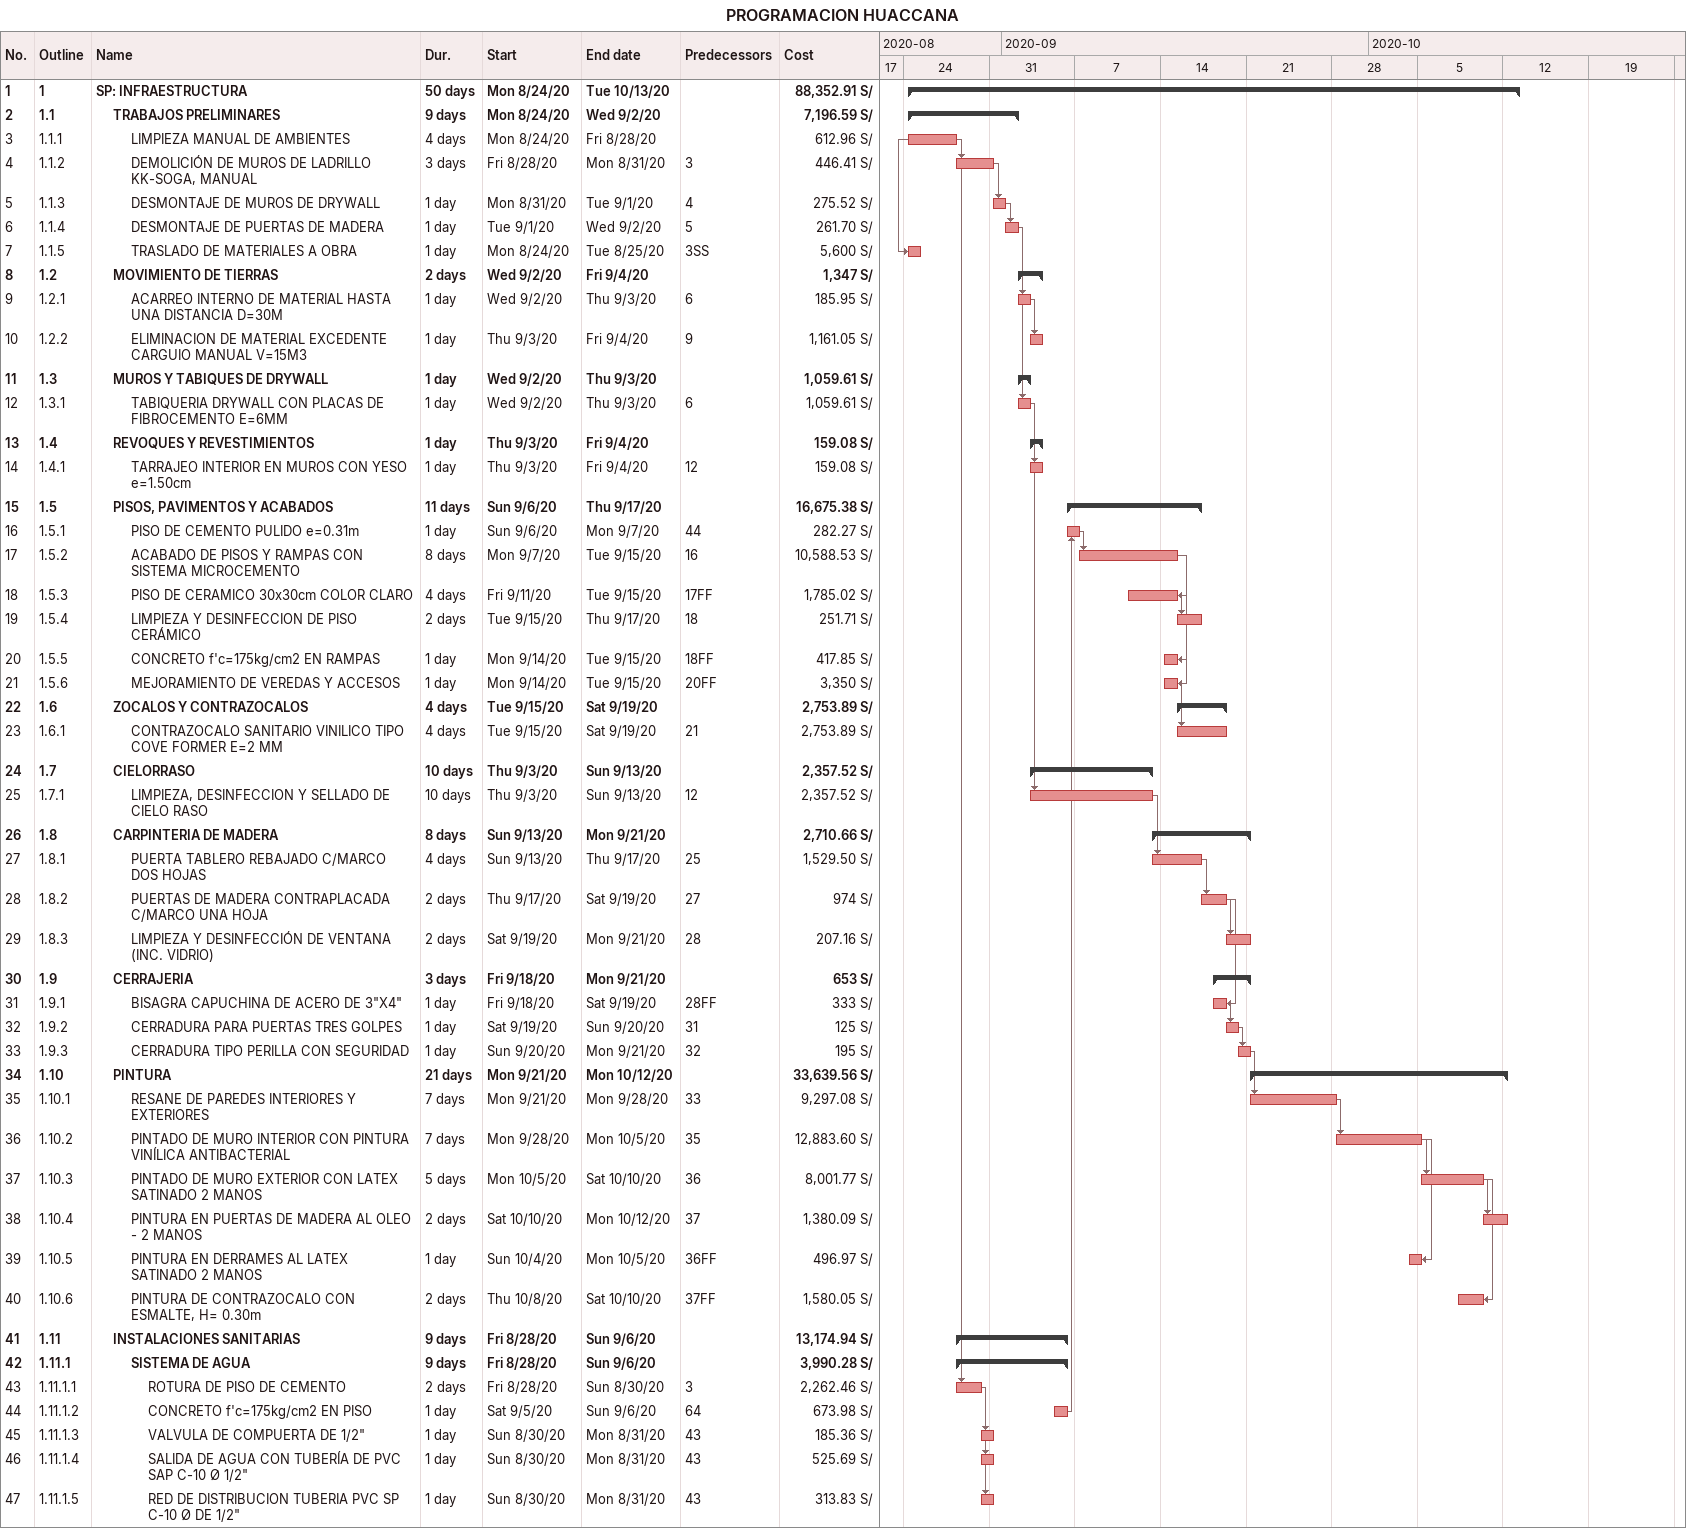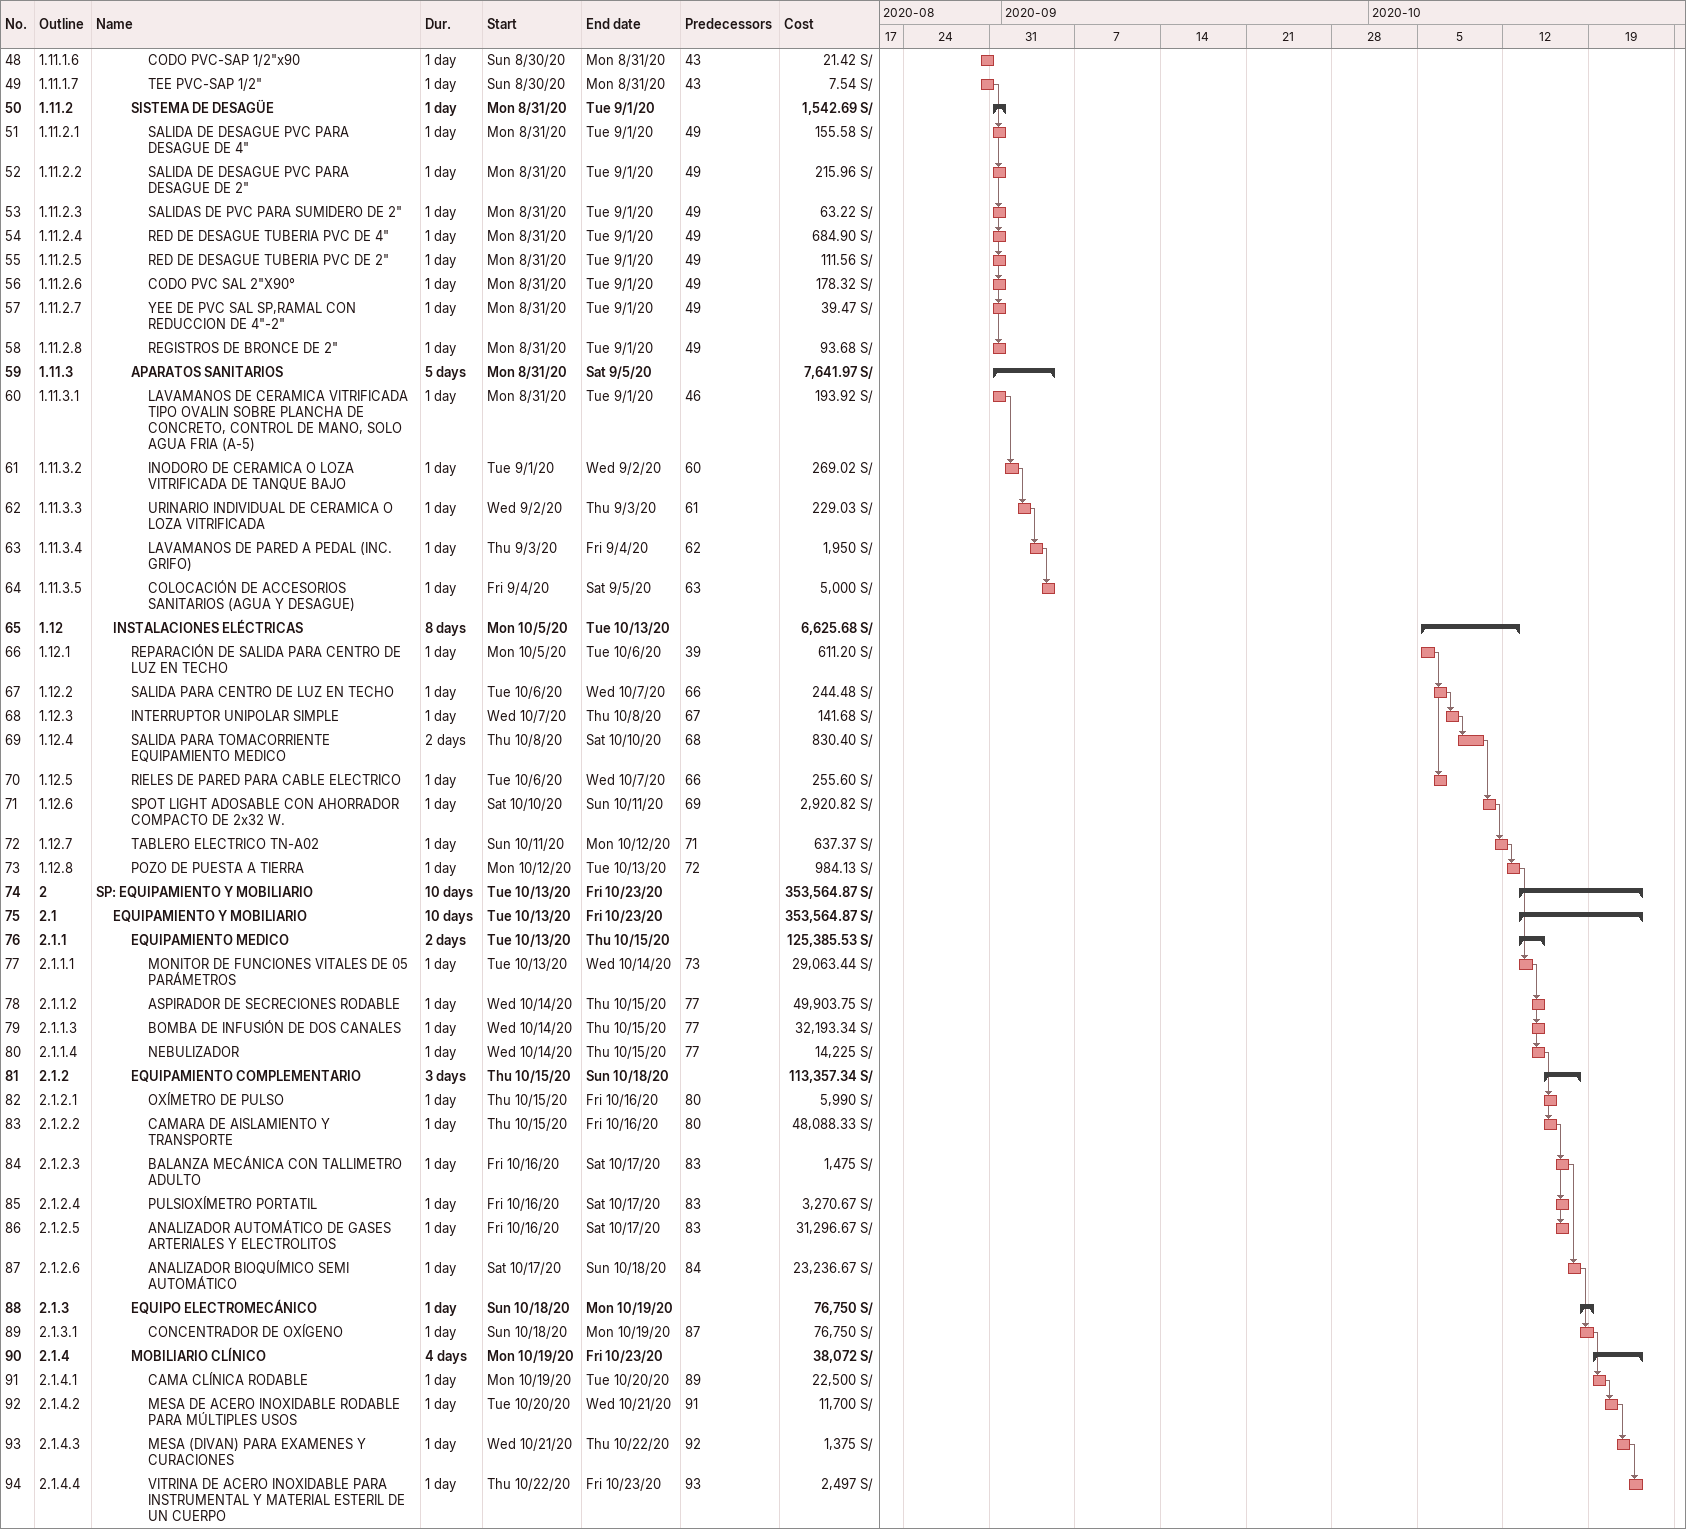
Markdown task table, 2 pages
PROGRAMACION HUACCANA

| ID | WBS | Task | Duration | Start | Finish | Predecessors | Cost (S/) |
|---|---|---|---|---|---|---|---|
| 1 | 1 | **SP: INFRAESTRUCTURA** | 50d | 2020-08-24 | 2020-10-13 |  | 88352.91 |
| 2 | 1.1 | **TRABAJOS PRELIMINARES** | 9d | 2020-08-24 | 2020-09-02 |  | 7196.59 |
| 3 | 1.1.1 | LIMPIEZA MANUAL DE AMBIENTES | 4d | 2020-08-24 | 2020-08-28 |  | 612.96 |
| 4 | 1.1.2 | DEMOLICIÓN DE MUROS DE LADRILLO KK-SOGA, MANUAL | 3d | 2020-08-28 | 2020-08-31 | 3 | 446.41 |
| 5 | 1.1.3 | DESMONTAJE DE MUROS DE DRYWALL | 1d | 2020-08-31 | 2020-09-01 | 4 | 275.52 |
| 6 | 1.1.4 | DESMONTAJE DE PUERTAS DE MADERA | 1d | 2020-09-01 | 2020-09-02 | 5 | 261.70 |
| 7 | 1.1.5 | TRASLADO DE MATERIALES A OBRA | 1d | 2020-08-24 | 2020-08-25 | 3SS | 5600 |
| 8 | 1.2 | **MOVIMIENTO DE TIERRAS** | 2d | 2020-09-02 | 2020-09-04 |  | 1347 |
| 9 | 1.2.1 | ACARREO INTERNO DE MATERIAL HASTA UNA DISTANCIA D=30M | 1d | 2020-09-02 | 2020-09-03 | 6 | 185.95 |
| 10 | 1.2.2 | ELIMINACION DE MATERIAL EXCEDENTE CARGUIO MANUAL V=15M3 | 1d | 2020-09-03 | 2020-09-04 | 9 | 1161.05 |
| 11 | 1.3 | **MUROS Y TABIQUES DE DRYWALL** | 1d | 2020-09-02 | 2020-09-03 |  | 1059.61 |
| 12 | 1.3.1 | TABIQUERIA DRYWALL CON PLACAS DE FIBROCEMENTO E=6MM | 1d | 2020-09-02 | 2020-09-03 | 6 | 1059.61 |
| 13 | 1.4 | **REVOQUES Y REVESTIMIENTOS** | 1d | 2020-09-03 | 2020-09-04 |  | 159.08 |
| 14 | 1.4.1 | TARRAJEO INTERIOR EN MUROS CON YESO e=1.50cm | 1d | 2020-09-03 | 2020-09-04 | 12 | 159.08 |
| 15 | 1.5 | **PISOS, PAVIMENTOS Y ACABADOS** | 11d | 2020-09-06 | 2020-09-17 |  | 16675.38 |
| 16 | 1.5.1 | PISO DE CEMENTO PULIDO e=0.31m | 1d | 2020-09-06 | 2020-09-07 | 44 | 282.27 |
| 17 | 1.5.2 | ACABADO DE PISOS Y RAMPAS CON SISTEMA MICROCEMENTO | 8d | 2020-09-07 | 2020-09-15 | 16 | 10588.53 |
| 18 | 1.5.3 | PISO DE CERAMICO 30x30cm COLOR CLARO | 4d | 2020-09-11 | 2020-09-15 | 17FF | 1785.02 |
| 19 | 1.5.4 | LIMPIEZA Y DESINFECCION DE PISO CERÁMICO | 2d | 2020-09-15 | 2020-09-17 | 18 | 251.71 |
| 20 | 1.5.5 | CONCRETO f'c=175kg/cm2 EN RAMPAS | 1d | 2020-09-14 | 2020-09-15 | 18FF | 417.85 |
| 21 | 1.5.6 | MEJORAMIENTO DE VEREDAS Y ACCESOS | 1d | 2020-09-14 | 2020-09-15 | 20FF | 3350 |
| 22 | 1.6 | **ZOCALOS Y CONTRAZOCALOS** | 4d | 2020-09-15 | 2020-09-19 |  | 2753.89 |
| 23 | 1.6.1 | CONTRAZOCALO SANITARIO VINILICO TIPO COVE FORMER E=2 MM | 4d | 2020-09-15 | 2020-09-19 | 21 | 2753.89 |
| 24 | 1.7 | **CIELORRASO** | 10d | 2020-09-03 | 2020-09-13 |  | 2357.52 |
| 25 | 1.7.1 | LIMPIEZA, DESINFECCION Y SELLADO DE CIELO RASO | 10d | 2020-09-03 | 2020-09-13 | 12 | 2357.52 |
| 26 | 1.8 | **CARPINTERIA DE MADERA** | 8d | 2020-09-13 | 2020-09-21 |  | 2710.66 |
| 27 | 1.8.1 | PUERTA TABLERO REBAJADO C/MARCO DOS HOJAS | 4d | 2020-09-13 | 2020-09-17 | 25 | 1529.50 |
| 28 | 1.8.2 | PUERTAS DE MADERA CONTRAPLACADA C/MARCO UNA HOJA | 2d | 2020-09-17 | 2020-09-19 | 27 | 974 |
| 29 | 1.8.3 | LIMPIEZA Y DESINFECCIÓN DE VENTANA (INC. VIDRIO) | 2d | 2020-09-19 | 2020-09-21 | 28 | 207.16 |
| 30 | 1.9 | **CERRAJERIA** | 3d | 2020-09-18 | 2020-09-21 |  | 653 |
| 31 | 1.9.1 | BISAGRA CAPUCHINA DE ACERO DE 3"X4" | 1d | 2020-09-18 | 2020-09-19 | 28FF | 333 |
| 32 | 1.9.2 | CERRADURA PARA PUERTAS TRES GOLPES | 1d | 2020-09-19 | 2020-09-20 | 31 | 125 |
| 33 | 1.9.3 | CERRADURA TIPO PERILLA CON SEGURIDAD | 1d | 2020-09-20 | 2020-09-21 | 32 | 195 |
| 34 | 1.10 | **PINTURA** | 21d | 2020-09-21 | 2020-10-12 |  | 33639.56 |
| 35 | 1.10.1 | RESANE DE PAREDES INTERIORES Y EXTERIORES | 7d | 2020-09-21 | 2020-09-28 | 33 | 9297.08 |
| 36 | 1.10.2 | PINTADO DE MURO INTERIOR CON PINTURA VINÍLICA ANTIBACTERIAL | 7d | 2020-09-28 | 2020-10-05 | 35 | 12883.60 |
| 37 | 1.10.3 | PINTADO DE MURO EXTERIOR CON LATEX SATINADO 2 MANOS | 5d | 2020-10-05 | 2020-10-10 | 36 | 8001.77 |
| 38 | 1.10.4 | PINTURA EN PUERTAS DE MADERA AL OLEO - 2 MANOS | 2d | 2020-10-10 | 2020-10-12 | 37 | 1380.09 |
| 39 | 1.10.5 | PINTURA EN DERRAMES AL LATEX SATINADO 2 MANOS | 1d | 2020-10-04 | 2020-10-05 | 36FF | 496.97 |
| 40 | 1.10.6 | PINTURA DE CONTRAZOCALO CON ESMALTE, H= 0.30m | 2d | 2020-10-08 | 2020-10-10 | 37FF | 1580.05 |
| 41 | 1.11 | **INSTALACIONES SANITARIAS** | 9d | 2020-08-28 | 2020-09-06 |  | 13174.94 |
| 42 | 1.11.1 | **SISTEMA DE AGUA** | 9d | 2020-08-28 | 2020-09-06 |  | 3990.28 |
| 43 | 1.11.1.1 | ROTURA DE PISO DE CEMENTO | 2d | 2020-08-28 | 2020-08-30 | 3 | 2262.46 |
| 44 | 1.11.1.2 | CONCRETO f'c=175kg/cm2 EN PISO | 1d | 2020-09-05 | 2020-09-06 | 64 | 673.98 |
| 45 | 1.11.1.3 | VALVULA DE COMPUERTA DE 1/2" | 1d | 2020-08-30 | 2020-08-31 | 43 | 185.36 |
| 46 | 1.11.1.4 | SALIDA DE AGUA CON TUBERÍA DE PVC SAP C-10 Ø 1/2" | 1d | 2020-08-30 | 2020-08-31 | 43 | 525.69 |
| 47 | 1.11.1.5 | RED DE DISTRIBUCION TUBERIA PVC SP C-10 Ø DE 1/2" | 1d | 2020-08-30 | 2020-08-31 | 43 | 313.83 |
| 48 | 1.11.1.6 | CODO PVC-SAP 1/2"x90 | 1d | 2020-08-30 | 2020-08-31 | 43 | 21.42 |
| 49 | 1.11.1.7 | TEE PVC-SAP 1/2" | 1d | 2020-08-30 | 2020-08-31 | 43 | 7.54 |
| 50 | 1.11.2 | **SISTEMA DE DESAGÜE** | 1d | 2020-08-31 | 2020-09-01 |  | 1542.69 |
| 51 | 1.11.2.1 | SALIDA DE DESAGUE PVC PARA DESAGUE DE 4" | 1d | 2020-08-31 | 2020-09-01 | 49 | 155.58 |
| 52 | 1.11.2.2 | SALIDA DE DESAGUE PVC PARA DESAGUE DE 2" | 1d | 2020-08-31 | 2020-09-01 | 49 | 215.96 |
| 53 | 1.11.2.3 | SALIDAS DE PVC PARA SUMIDERO DE 2" | 1d | 2020-08-31 | 2020-09-01 | 49 | 63.22 |
| 54 | 1.11.2.4 | RED DE DESAGUE TUBERIA PVC DE 4" | 1d | 2020-08-31 | 2020-09-01 | 49 | 684.90 |
| 55 | 1.11.2.5 | RED DE DESAGUE TUBERIA PVC DE 2" | 1d | 2020-08-31 | 2020-09-01 | 49 | 111.56 |
| 56 | 1.11.2.6 | CODO PVC SAL 2"X90° | 1d | 2020-08-31 | 2020-09-01 | 49 | 178.32 |
| 57 | 1.11.2.7 | YEE DE PVC SAL SP,RAMAL CON REDUCCION DE 4"-2" | 1d | 2020-08-31 | 2020-09-01 | 49 | 39.47 |
| 58 | 1.11.2.8 | REGISTROS DE BRONCE DE 2" | 1d | 2020-08-31 | 2020-09-01 | 49 | 93.68 |
| 59 | 1.11.3 | **APARATOS SANITARIOS** | 5d | 2020-08-31 | 2020-09-05 |  | 7641.97 |
| 60 | 1.11.3.1 | LAVAMANOS DE CERAMICA VITRIFICADA TIPO OVALIN SOBRE PLANCHA DE CONCRETO, CONTROL DE MANO, SOLO AGUA FRIA (A-5) | 1d | 2020-08-31 | 2020-09-01 | 46 | 193.92 |
| 61 | 1.11.3.2 | INODORO DE CERAMICA O LOZA VITRIFICADA DE TANQUE BAJO | 1d | 2020-09-01 | 2020-09-02 | 60 | 269.02 |
| 62 | 1.11.3.3 | URINARIO INDIVIDUAL DE CERAMICA O LOZA VITRIFICADA | 1d | 2020-09-02 | 2020-09-03 | 61 | 229.03 |
| 63 | 1.11.3.4 | LAVAMANOS DE PARED A PEDAL (INC. GRIFO) | 1d | 2020-09-03 | 2020-09-04 | 62 | 1950 |
| 64 | 1.11.3.5 | COLOCACIÓN DE ACCESORIOS SANITARIOS (AGUA Y DESAGUE) | 1d | 2020-09-04 | 2020-09-05 | 63 | 5000 |
| 65 | 1.12 | **INSTALACIONES ELÉCTRICAS** | 8d | 2020-10-05 | 2020-10-13 |  | 6625.68 |
| 66 | 1.12.1 | REPARACIÓN DE SALIDA PARA CENTRO DE LUZ EN TECHO | 1d | 2020-10-05 | 2020-10-06 | 39 | 611.20 |
| 67 | 1.12.2 | SALIDA PARA CENTRO DE LUZ EN TECHO | 1d | 2020-10-06 | 2020-10-07 | 66 | 244.48 |
| 68 | 1.12.3 | INTERRUPTOR UNIPOLAR SIMPLE | 1d | 2020-10-07 | 2020-10-08 | 67 | 141.68 |
| 69 | 1.12.4 | SALIDA PARA TOMACORRIENTE EQUIPAMIENTO MEDICO | 2d | 2020-10-08 | 2020-10-10 | 68 | 830.40 |
| 70 | 1.12.5 | RIELES DE PARED PARA CABLE ELECTRICO | 1d | 2020-10-06 | 2020-10-07 | 66 | 255.60 |
| 71 | 1.12.6 | SPOT LIGHT ADOSABLE CON AHORRADOR COMPACTO DE 2x32 W. | 1d | 2020-10-10 | 2020-10-11 | 69 | 2920.82 |
| 72 | 1.12.7 | TABLERO ELECTRICO TN-A02 | 1d | 2020-10-11 | 2020-10-12 | 71 | 637.37 |
| 73 | 1.12.8 | POZO DE PUESTA A TIERRA | 1d | 2020-10-12 | 2020-10-13 | 72 | 984.13 |
| 74 | 2 | **SP: EQUIPAMIENTO Y MOBILIARIO** | 10d | 2020-10-13 | 2020-10-23 |  | 353564.87 |
| 75 | 2.1 | **EQUIPAMIENTO Y MOBILIARIO** | 10d | 2020-10-13 | 2020-10-23 |  | 353564.87 |
| 76 | 2.1.1 | **EQUIPAMIENTO MEDICO** | 2d | 2020-10-13 | 2020-10-15 |  | 125385.53 |
| 77 | 2.1.1.1 | MONITOR DE FUNCIONES VITALES DE 05 PARÁMETROS | 1d | 2020-10-13 | 2020-10-14 | 73 | 29063.44 |
| 78 | 2.1.1.2 | ASPIRADOR DE SECRECIONES RODABLE | 1d | 2020-10-14 | 2020-10-15 | 77 | 49903.75 |
| 79 | 2.1.1.3 | BOMBA DE INFUSIÓN DE DOS CANALES | 1d | 2020-10-14 | 2020-10-15 | 77 | 32193.34 |
| 80 | 2.1.1.4 | NEBULIZADOR | 1d | 2020-10-14 | 2020-10-15 | 77 | 14225 |
| 81 | 2.1.2 | **EQUIPAMIENTO COMPLEMENTARIO** | 3d | 2020-10-15 | 2020-10-18 |  | 113357.34 |
| 82 | 2.1.2.1 | OXÍMETRO DE PULSO | 1d | 2020-10-15 | 2020-10-16 | 80 | 5990 |
| 83 | 2.1.2.2 | CAMARA DE AISLAMIENTO Y TRANSPORTE | 1d | 2020-10-15 | 2020-10-16 | 80 | 48088.33 |
| 84 | 2.1.2.3 | BALANZA MECÁNICA CON TALLIMETRO ADULTO | 1d | 2020-10-16 | 2020-10-17 | 83 | 1475 |
| 85 | 2.1.2.4 | PULSIOXÍMETRO PORTATIL | 1d | 2020-10-16 | 2020-10-17 | 83 | 3270.67 |
| 86 | 2.1.2.5 | ANALIZADOR AUTOMÁTICO DE GASES ARTERIALES Y ELECTROLITOS | 1d | 2020-10-16 | 2020-10-17 | 83 | 31296.67 |
| 87 | 2.1.2.6 | ANALIZADOR BIOQUÍMICO SEMI AUTOMÁTICO | 1d | 2020-10-17 | 2020-10-18 | 84 | 23236.67 |
| 88 | 2.1.3 | **EQUIPO ELECTROMECÁNICO** | 1d | 2020-10-18 | 2020-10-19 |  | 76750 |
| 89 | 2.1.3.1 | CONCENTRADOR DE OXÍGENO | 1d | 2020-10-18 | 2020-10-19 | 87 | 76750 |
| 90 | 2.1.4 | **MOBILIARIO CLÍNICO** | 4d | 2020-10-19 | 2020-10-23 |  | 38072 |
| 91 | 2.1.4.1 | CAMA CLÍNICA RODABLE | 1d | 2020-10-19 | 2020-10-20 | 89 | 22500 |
| 92 | 2.1.4.2 | MESA DE ACERO INOXIDABLE RODABLE PARA MÚLTIPLES USOS | 1d | 2020-10-20 | 2020-10-21 | 91 | 11700 |
| 93 | 2.1.4.3 | MESA (DIVAN) PARA EXAMENES Y CURACIONES | 1d | 2020-10-21 | 2020-10-22 | 92 | 1375 |
| 94 | 2.1.4.4 | VITRINA DE ACERO INOXIDABLE PARA INSTRUMENTAL Y MATERIAL ESTERIL DE UN CUERPO | 1d | 2020-10-22 | 2020-10-23 | 93 | 2497 |
